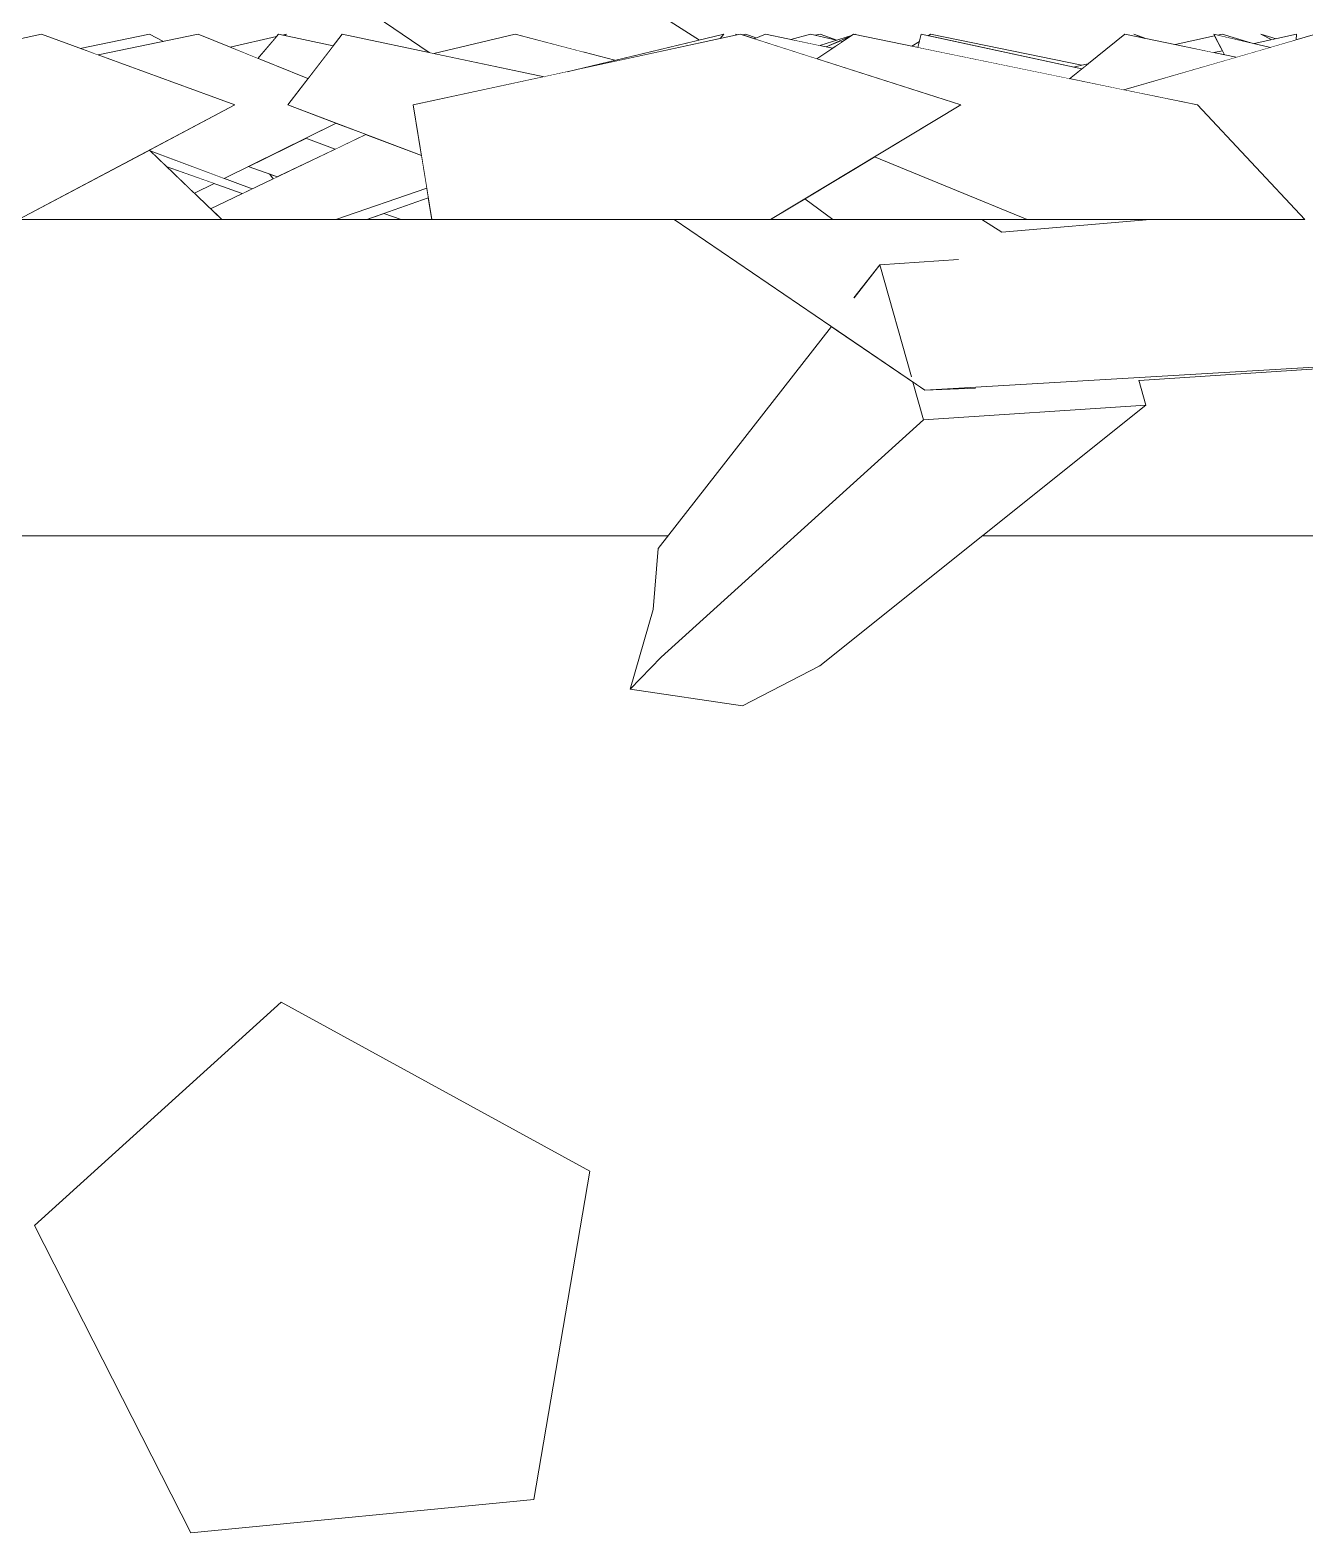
# Model space of a CAD drawing. Header units: millimetres. Extents: x -9413 to 8527, y -300 to 11224.
# Drawn here: x -6951.9 to -6632.5, y 750.2 to 1126.7 of the extents above; entities that cross this region are included whole.
import ezdxf

# ---------------------------------------------------------------- set-up
doc = ezdxf.new("R2010")
doc.units = ezdxf.units.MM
doc.header["$MEASUREMENT"] = 0
doc.linetypes.add('Wipeout_Contour', pattern=[1000, 0, -1000])
doc.layers.add('Interior - Furniture', color=7, linetype='Continuous')
doc.layers.add('Structural - Bearing', color=7, linetype='Continuous')
doc.layers.add('Interior - Furniture _Pen_No__4', color=7, linetype='Continuous', lineweight=20, true_color=0x029e21)
doc.layers.add('Structural - Bearing_Pen_No__87', color=7, linetype='Continuous', lineweight=20, true_color=0x6a6a6a)

# ---------------------------------------------------------------- blocks, each defined once
blk = doc.blocks.new('Section Elem_26_6')
at = {"layer": 'Structural - Bearing_Pen_No__87', "linetype": 'Continuous'}
for p, q in [((-6792.05, 1000), (-7472.19, 1000)), ((-6555.53, 1000), (-6713.25, 1000))]:
    blk.add_line(p, q, dxfattribs=at)
blk = doc.blocks.new('Section Elem_40_6')
at = {"color": 254, "linetype": 'Wipeout_Contour', "lineweight": 0, "ltscale": 41689.301586}
blk.add_wipeout([(-6873.79, 1181.18), (-6906.17, 1158.05), (-6851.89, 1121.07), (-6850.67, 1120.82), (-6830.32, 1125.65), (-6813.2, 1121.17)], dxfattribs=at).dxf.layer = 'Interior - Furniture'
at = {"color": 254, "linetype": 'Wipeout_Contour', "lineweight": 0, "ltscale": 20253.753153}
blk.add_wipeout([(-6727.71, 1036.49), (-6570.24, 1045.81), (-6708.38, 1076.06)], dxfattribs=at).dxf.layer = 'Interior - Furniture'
at = {"color": 254, "linetype": 'Wipeout_Contour', "lineweight": 0, "ltscale": 20535.713504}
blk.add_wipeout([(-6794.54, 996.81), (-6793.79, 969.62), (-6728.05, 1029.1)], dxfattribs=at).dxf.layer = 'Interior - Furniture'
at = {"color": 254, "linetype": 'Wipeout_Contour', "lineweight": 0, "ltscale": 27653.087398}
blk.add_wipeout([(-6784.13, 1124.2), (-6873.79, 1181.18), (-6813.2, 1121.17), (-6805.38, 1119.12)], dxfattribs=at).dxf.layer = 'Interior - Furniture'
at = {"color": 254, "linetype": 'Wipeout_Contour', "lineweight": 0, "ltscale": 26829.63766}
blk.add_wipeout([(-6708.38, 1076.06), (-6570.24, 1045.81), (-6535.9, 1079.25), (-6671.25, 1079.25)], dxfattribs=at).dxf.layer = 'Interior - Furniture'
at = {"layer": 'Interior - Furniture _Pen_No__4', "linetype": 'Continuous'}
for p, q in [((-6784.13, 1124.2), (-6873.79, 1181.18)), ((-6851.89, 1121.07), (-6906.17, 1158.05)), ((-6708.38, 1076.06), (-6713.39, 1079.25)), ((-6671.25, 1079.25), (-6708.38, 1076.06))]:
    blk.add_line(p, q, dxfattribs=at)
at = {"color": 254, "linetype": 'Wipeout_Contour', "lineweight": 0, "ltscale": 40416.122538}
blk.add_wipeout([(-6727.71, 1036.49), (-6715.08, 1037.02), (-6674.05, 1039.02), (-6674.01, 1038.88), (-6570.17, 1045.71), (-6570.24, 1045.81)], dxfattribs=at).dxf.layer = 'Interior - Furniture'
at = {"color": 254, "linetype": 'Wipeout_Contour', "lineweight": 0, "ltscale": 20539.045176}
blk.add_wipeout([(-6790.49, 1079.25), (-6727.71, 1036.49), (-6770.88, 1079.25)], dxfattribs=at).dxf.layer = 'Interior - Furniture'
at = {"color": 254, "linetype": 'Wipeout_Contour', "lineweight": 0, "ltscale": 27317.193625}
blk.add_wipeout([(-6751.08, 1052.41), (-6794.54, 996.81), (-6728.05, 1029.1), (-6730.7, 1038.53)], dxfattribs=at).dxf.layer = 'Interior - Furniture'
at = {"color": 254, "linetype": 'Wipeout_Contour', "lineweight": 0, "ltscale": 20462.113241}
blk.add_wipeout([(-6738.97, 1067.91), (-6745.43, 1059.64), (-6731.07, 1039.85)], dxfattribs=at).dxf.layer = 'Interior - Furniture'
at = {"color": 254, "linetype": 'Wipeout_Contour', "lineweight": 0, "ltscale": 20437.086241}
blk.add_wipeout([(-6793.79, 969.62), (-6754.02, 967.41), (-6672.29, 1032.74)], dxfattribs=at).dxf.layer = 'Interior - Furniture'
at = {"color": 254, "linetype": 'Wipeout_Contour', "lineweight": 0, "ltscale": 20437.792032}
blk.add_wipeout([(-6738.97, 1067.91), (-6731.07, 1039.85), (-6719.31, 1069.19)], dxfattribs=at).dxf.layer = 'Interior - Furniture'
at = {"color": 254, "linetype": 'Wipeout_Contour', "lineweight": 0, "ltscale": 20420.770926}
blk.add_wipeout([(-6728.05, 1029.1), (-6793.79, 969.62), (-6672.29, 1032.74)], dxfattribs=at).dxf.layer = 'Interior - Furniture'
at = {"layer": 'Interior - Furniture _Pen_No__4', "linetype": 'Continuous'}
for q in [(-6719.29, 1069.19), (-6745.44, 1059.63)]:
    blk.add_line((-6738.97, 1067.91), q, dxfattribs=at)
at = {"color": 254, "linetype": 'Wipeout_Contour', "lineweight": 0, "ltscale": 40724.069312}
blk.add_wipeout([(-6727.71, 1036.49), (-6730.7, 1038.53), (-6728.05, 1029.1), (-6672.29, 1032.74), (-6674.05, 1039.02), (-6715.08, 1037.02)], dxfattribs=at).dxf.layer = 'Interior - Furniture'
at = {"color": 254, "linetype": 'Wipeout_Contour', "lineweight": 0, "ltscale": 20598.335877}
blk.add_wipeout([(-6793.79, 969.62), (-6795.78, 981.52), (-6801.54, 961.56)], dxfattribs=at).dxf.layer = 'Interior - Furniture'
at = {"layer": 'Interior - Furniture _Pen_No__4', "linetype": 'Continuous'}
for p, q in [((-6727.71, 1036.49), (-6790.49, 1079.25)), ((-6731.06, 1039.81), (-6738.97, 1067.91)), ((-6570.24, 1045.81), (-6727.71, 1036.49)), ((-6570.17, 1045.71), (-6674.01, 1038.88)), ((-6728.05, 1029.1), (-6730.7, 1038.53)), ((-6727.65, 1036.5), (-6727.71, 1036.49)), ((-6715.03, 1037.02), (-6727.65, 1036.49)), ((-6674.05, 1039.02), (-6672.29, 1032.74)), ((-6672.29, 1032.74), (-6728.05, 1029.1))]:
    blk.add_line(p, q, dxfattribs=at)
at = {"color": 254, "linetype": 'Wipeout_Contour', "lineweight": 0, "ltscale": 20596.31836}
blk.add_wipeout([(-6795.78, 981.52), (-6793.79, 969.62), (-6794.54, 996.81)], dxfattribs=at).dxf.layer = 'Interior - Furniture'
at = {"color": 254, "linetype": 'Wipeout_Contour', "lineweight": 0, "ltscale": 20532.907776}
blk.add_wipeout([(-6754.02, 967.41), (-6801.54, 961.56), (-6773.36, 957.42)], dxfattribs=at).dxf.layer = 'Interior - Furniture'
at = {"layer": 'Interior - Furniture _Pen_No__4', "linetype": 'Continuous'}
for p, q in [((-6751.08, 1052.41), (-6794.54, 996.81)), ((-6794.54, 996.81), (-6795.78, 981.52))]:
    blk.add_line(p, q, dxfattribs=at)
at = {"color": 254, "linetype": 'Wipeout_Contour', "lineweight": 0, "ltscale": 20554.465975}
blk.add_wipeout([(-6801.54, 961.56), (-6754.02, 967.41), (-6793.79, 969.62)], dxfattribs=at).dxf.layer = 'Interior - Furniture'
at = {"layer": 'Interior - Furniture _Pen_No__4', "linetype": 'Continuous'}
for p, q in [((-6672.29, 1032.74), (-6754.02, 967.41)), ((-6728.05, 1029.1), (-6793.79, 969.62)), ((-6801.54, 961.56), (-6795.78, 981.52)), ((-6793.79, 969.62), (-6801.54, 961.56)), ((-6754.02, 967.41), (-6773.36, 957.42)), ((-6773.36, 957.42), (-6801.54, 961.56))]:
    blk.add_line(p, q, dxfattribs=at)
blk = doc.blocks.new('Section Elem_41_6')
at = {"color": 254, "linetype": 'Wipeout_Contour', "lineweight": 0, "ltscale": 20603.092166}
blk.add_wipeout([(-6774.58, 1125.51), (-6775.1, 1125.65), (-6774.81, 1125.47)], dxfattribs=at).dxf.layer = 'Interior - Furniture'
at = {"color": 254, "linetype": 'Wipeout_Contour', "lineweight": 0, "ltscale": 20207.854289}
blk.add_wipeout([(-6643.53, 1125.65), (-6640.72, 1124.28), (-6639.69, 1124.51)], dxfattribs=at).dxf.layer = 'Interior - Furniture'
at = {"color": 254, "linetype": 'Wipeout_Contour', "lineweight": 0, "ltscale": 34628.552524}
blk.add_wipeout([(-6825.66, 758.64), (-6811.65, 840.82), (-6888.99, 883.22), (-6950.75, 827.22), (-6911.62, 750.23)], dxfattribs=at).dxf.layer = 'Interior - Furniture'
at = {"layer": 'Interior - Furniture _Pen_No__4', "linetype": 'Continuous'}
for p, q in [((-6774.81, 1125.47), (-6775.1, 1125.65)), ((-6775.1, 1125.65), (-6774.58, 1125.51)), ((-6639.69, 1124.51), (-6643.53, 1125.65)), ((-6643.53, 1125.65), (-6640.72, 1124.28)), ((-6888.99, 883.22), (-6950.75, 827.22)), ((-6811.65, 840.82), (-6888.99, 883.22)), ((-6825.66, 758.64), (-6811.65, 840.82)), ((-6950.75, 827.22), (-6911.62, 750.23)), ((-6911.62, 750.23), (-6825.66, 758.64))]:
    blk.add_line(p, q, dxfattribs=at)
blk = doc.blocks.new('Section Elem_42_6')
at = {"color": 254, "linetype": 'Wipeout_Contour', "lineweight": 0, "ltscale": 41681.191672}
blk.add_wipeout([(-6873.69, 1125.65), (-6887.32, 1107.93), (-6853.82, 1095.28), (-6855.87, 1107.93), (-6852, 1108.76), (-6823.08, 1115.02)], dxfattribs=at).dxf.layer = 'Interior - Furniture'
at = {"color": 254, "linetype": 'Wipeout_Contour', "lineweight": 0, "ltscale": 27976.609563}
blk.add_wipeout([(-6921.81, 1096.42), (-6917.76, 1092.55), (-6898.7, 1085.74), (-6896.23, 1086.91)], dxfattribs=at).dxf.layer = 'Interior - Furniture'
at = {"color": 254, "linetype": 'Wipeout_Contour', "lineweight": 0, "ltscale": 27764.364876}
blk.add_wipeout([(-6863.23, 1080.75), (-6858.89, 1079.25), (-6851.21, 1079.25), (-6852.09, 1084.68)], dxfattribs=at).dxf.layer = 'Interior - Furniture'
at = {"color": 254, "linetype": 'Wipeout_Contour', "lineweight": 0, "ltscale": 20532.548007}
blk.add_wipeout([(-6766.37, 1079.25), (-6750.76, 1079.25), (-6757.73, 1084.44)], dxfattribs=at).dxf.layer = 'Interior - Furniture'
at = {"color": 254, "linetype": 'Wipeout_Contour', "lineweight": 0, "ltscale": 47581.967828}
blk.add_wipeout([(-6754.74, 1119.5), (-6718.65, 1107.93), (-6740.27, 1094.93), (-6702.03, 1079.25), (-6632.45, 1079.25), (-6659.4, 1107.93), (-6745.6, 1125.65)], dxfattribs=at).dxf.layer = 'Interior - Furniture'
at = {"color": 254, "linetype": 'Wipeout_Contour', "lineweight": 0, "ltscale": 27891.192867}
blk.add_wipeout([(-6897.19, 1092.49), (-6889.86, 1089.95), (-6875.47, 1096.82), (-6882.78, 1099.6)], dxfattribs=at).dxf.layer = 'Interior - Furniture'
at = {"color": 254, "linetype": 'Wipeout_Contour', "lineweight": 0, "ltscale": 21034.040242}
blk.add_wipeout([(-6921.98, 1096.59), (-6954.76, 1079.25), (-6903.82, 1079.25)], dxfattribs=at).dxf.layer = 'Interior - Furniture'
at = {"color": 254, "linetype": 'Wipeout_Contour', "lineweight": 0, "ltscale": 20842.761014}
blk.add_wipeout([(-6867.47, 1079.25), (-6858.89, 1079.25), (-6863.23, 1080.75)], dxfattribs=at).dxf.layer = 'Interior - Furniture'
at = {"color": 254, "linetype": 'Wipeout_Contour', "lineweight": 0, "ltscale": 35305.370517}
blk.add_wipeout([(-7036.82, 1079.25), (-6954.76, 1079.25), (-6900.54, 1107.93), (-6949.04, 1125.65), (-7033.26, 1107.93)], dxfattribs=at).dxf.layer = 'Interior - Furniture'
at = {"color": 254, "linetype": 'Wipeout_Contour', "lineweight": 0, "ltscale": 27381.019563}
blk.add_wipeout([(-6755.19, 1125.38), (-6749.84, 1124.14), (-6749.7, 1124.19), (-6753.9, 1125.65)], dxfattribs=at).dxf.layer = 'Interior - Furniture'
at = {"color": 254, "linetype": 'Wipeout_Contour', "lineweight": 0, "ltscale": 20302.983616}
blk.add_wipeout([(-6672.28, 1124.55), (-6675.36, 1125.65), (-6672.56, 1124.61)], dxfattribs=at).dxf.layer = 'Interior - Furniture'
at = {"color": 254, "linetype": 'Wipeout_Contour', "lineweight": 0, "ltscale": 20468.78089}
blk.add_wipeout([(-6730.93, 1122.64), (-6729.42, 1122.32), (-6729.05, 1123.85)], dxfattribs=at).dxf.layer = 'Interior - Furniture'
at = {"color": 254, "linetype": 'Wipeout_Contour', "lineweight": 0, "ltscale": 27005.10188}
blk.add_wipeout([(-6655.08, 1125.23), (-6664.98, 1123.04), (-6655.31, 1121.05), (-6653.12, 1121.53)], dxfattribs=at).dxf.layer = 'Interior - Furniture'
at = {"color": 254, "linetype": 'Wipeout_Contour', "lineweight": 0, "ltscale": 20343.900016}
blk.add_wipeout([(-6690.5, 1117.4), (-6688.39, 1116.95), (-6686.82, 1118.22)], dxfattribs=at).dxf.layer = 'Interior - Furniture'
at = {"color": 254, "linetype": 'Wipeout_Contour', "lineweight": 0, "ltscale": 27297.007795}
blk.add_wipeout([(-6757.73, 1084.44), (-6750.76, 1079.25), (-6702.03, 1079.25), (-6740.27, 1094.93)], dxfattribs=at).dxf.layer = 'Interior - Furniture'
at = {"color": 254, "linetype": 'Wipeout_Contour', "lineweight": 0, "ltscale": 20929.679494}
blk.add_wipeout([(-6889.86, 1089.95), (-6891.88, 1090.65), (-6890.96, 1089.43)], dxfattribs=at).dxf.layer = 'Interior - Furniture'
at = {"layer": 'Interior - Furniture _Pen_No__4', "linetype": 'Continuous'}
blk.add_line((-6949.04, 1125.65), (-7033.26, 1107.93), dxfattribs=at)
at = {"color": 254, "linetype": 'Wipeout_Contour', "lineweight": 0, "ltscale": 28076.220291}
blk.add_wipeout([(-6921.97, 1125.65), (-6939.3, 1122.09), (-6934.81, 1120.45), (-6918.42, 1123.86)], dxfattribs=at).dxf.layer = 'Interior - Furniture'
at = {"color": 254, "linetype": 'Wipeout_Contour', "lineweight": 0, "ltscale": 27414.093602}
blk.add_wipeout([(-6767.58, 1125.65), (-6770.47, 1124.54), (-6754.74, 1119.5), (-6750.81, 1122.15)], dxfattribs=at).dxf.layer = 'Interior - Furniture'
at = {"color": 254, "linetype": 'Wipeout_Contour', "lineweight": 0, "ltscale": 27204.388674}
blk.add_wipeout([(-6726.25, 1125.65), (-6726.84, 1125.27), (-6690.5, 1117.4), (-6688.38, 1117.87)], dxfattribs=at).dxf.layer = 'Interior - Furniture'
at = {"color": 254, "linetype": 'Wipeout_Contour', "lineweight": 0, "ltscale": 20236.516731}
blk.add_wipeout([(-6654.27, 1125.41), (-6646.02, 1123.5), (-6653.18, 1125.65)], dxfattribs=at).dxf.layer = 'Interior - Furniture'
at = {"color": 254, "linetype": 'Wipeout_Contour', "lineweight": 0, "ltscale": 20242.620913}
blk.add_wipeout([(-6655.31, 1121.05), (-6652.57, 1120.48), (-6653.12, 1121.53)], dxfattribs=at).dxf.layer = 'Interior - Furniture'
at = {"color": 254, "linetype": 'Wipeout_Contour', "lineweight": 0, "ltscale": 34408.386342}
blk.add_wipeout([(-6773.95, 1125.65), (-6855.87, 1107.93), (-6851.21, 1079.25), (-6766.37, 1079.25), (-6718.65, 1107.93)], dxfattribs=at).dxf.layer = 'Interior - Furniture'
at = {"color": 254, "linetype": 'Wipeout_Contour', "lineweight": 0, "ltscale": 26933.616716}
blk.add_wipeout([(-6634.54, 1125.65), (-6645.15, 1123.3), (-6641.1, 1122.36), (-6634.65, 1124.24)], dxfattribs=at).dxf.layer = 'Interior - Furniture'
at = {"layer": 'Interior - Furniture _Pen_No__4', "linetype": 'Continuous'}
for p, q in [((-6766.37, 1079.25), (-6718.65, 1107.93)), ((-6740.27, 1094.93), (-6702.03, 1079.25)), ((-6750.76, 1079.25), (-6757.73, 1084.44)), ((-6766.37, 1079.25), (-6750.76, 1079.25)), ((-6750.76, 1079.25), (-6702.03, 1079.25))]:
    blk.add_line(p, q, dxfattribs=at)
at = {"color": 254, "linetype": 'Wipeout_Contour', "lineweight": 0, "ltscale": 34582.910289}
blk.add_wipeout([(-6830.32, 1125.65), (-6850.67, 1120.82), (-6823.08, 1115.02), (-6817.33, 1116.27), (-6805.38, 1119.12)], dxfattribs=at).dxf.layer = 'Interior - Furniture'
at = {"color": 254, "linetype": 'Wipeout_Contour', "lineweight": 0, "ltscale": 27457.855173}
blk.add_wipeout([(-6772.53, 1125.65), (-6773.39, 1125.47), (-6770.47, 1124.54), (-6770.02, 1124.71)], dxfattribs=at).dxf.layer = 'Interior - Furniture'
at = {"color": 254, "linetype": 'Wipeout_Contour', "lineweight": 0, "ltscale": 53698.885694}
blk.add_wipeout([(-6629.77, 1125.65), (-6677.82, 1111.71), (-6659.4, 1107.93), (-6632.45, 1079.25), (-6562.87, 1079.25), (-6560.71, 1084.31), (-6625.69, 1107.93), (-6620.93, 1123.67)], dxfattribs=at).dxf.layer = 'Interior - Furniture'
at = {"color": 254, "linetype": 'Wipeout_Contour', "lineweight": 0, "ltscale": 27370.87184}
blk.add_wipeout([(-6746.05, 1125.35), (-6754.01, 1122.81), (-6752.45, 1122.49), (-6746.49, 1125.05)], dxfattribs=at).dxf.layer = 'Interior - Furniture'
at = {"color": 254, "linetype": 'Wipeout_Contour', "lineweight": 0, "ltscale": 27787.053351}
blk.add_wipeout([(-6852.49, 1087.11), (-6875.23, 1079.25), (-6867.47, 1079.25), (-6852.09, 1084.68)], dxfattribs=at).dxf.layer = 'Interior - Furniture'
at = {"layer": 'Interior - Furniture _Pen_No__4', "linetype": 'Continuous'}
for p, q in [((-6830.32, 1125.65), (-6850.67, 1120.82)), ((-6772.53, 1125.65), (-6773.39, 1125.47)), ((-6770.02, 1124.71), (-6772.53, 1125.65)), ((-6767.58, 1125.65), (-6770.47, 1124.54)), ((-6634.65, 1124.24), (-6634.54, 1125.65)), ((-6632.45, 1079.25), (-6659.4, 1107.93)), ((-6702.03, 1079.25), (-6632.45, 1079.25))]:
    blk.add_line(p, q, dxfattribs=at)
at = {"color": 254, "linetype": 'Wipeout_Contour', "lineweight": 0, "ltscale": 20651.116698}
blk.add_wipeout([(-6778.06, 1125.65), (-6817.33, 1116.27), (-6778.93, 1124.58)], dxfattribs=at).dxf.layer = 'Interior - Furniture'
at = {"color": 254, "linetype": 'Wipeout_Contour', "lineweight": 0, "ltscale": 27393.142266}
blk.add_wipeout([(-6756.36, 1125.65), (-6761.24, 1124.33), (-6754.01, 1122.81), (-6749.84, 1124.14)], dxfattribs=at).dxf.layer = 'Interior - Furniture'
at = {"color": 254, "linetype": 'Wipeout_Contour', "lineweight": 0, "ltscale": 20515.083087}
blk.add_wipeout([(-6745.29, 1125.59), (-6745.26, 1125.58), (-6745.1, 1125.65)], dxfattribs=at).dxf.layer = 'Interior - Furniture'
at = {"color": 254, "linetype": 'Wipeout_Contour', "lineweight": 0, "ltscale": 27068.057652}
blk.add_wipeout([(-6691.42, 1114.51), (-6677.82, 1111.71), (-6649.66, 1119.88), (-6677.6, 1125.65)], dxfattribs=at).dxf.layer = 'Interior - Furniture'
at = {"color": 254, "linetype": 'Wipeout_Contour', "lineweight": 0, "ltscale": 41772.476556}
blk.add_wipeout([(-6906.64, 1081.94), (-6903.82, 1079.25), (-6875.23, 1079.25), (-6852.49, 1087.11), (-6853.82, 1095.28), (-6867.72, 1100.53)], dxfattribs=at).dxf.layer = 'Interior - Furniture'
at = {"layer": 'Interior - Furniture _Pen_No__4', "linetype": 'Continuous'}
for p, q in [((-6773.95, 1125.65), (-6855.87, 1107.93)), ((-6805.38, 1119.12), (-6830.32, 1125.65)), ((-6778.06, 1125.65), (-6817.33, 1116.27)), ((-6778.93, 1124.58), (-6778.06, 1125.65)), ((-6756.36, 1125.65), (-6761.24, 1124.33)), ((-6745.1, 1125.65), (-6745.29, 1125.59)), ((-6745.26, 1125.58), (-6745.1, 1125.65)), ((-6672.28, 1124.55), (-6675.36, 1125.65)), ((-6675.36, 1125.65), (-6672.56, 1124.61)), ((-6855.87, 1107.93), (-6851.21, 1079.25)), ((-6875.23, 1079.25), (-6852.49, 1087.11)), ((-6867.47, 1079.25), (-6852.09, 1084.68)), ((-6863.23, 1080.75), (-6858.89, 1079.25)), ((-6954.76, 1079.25), (-6903.82, 1079.25)), ((-6903.82, 1079.25), (-6875.23, 1079.25)), ((-6875.23, 1079.25), (-6867.47, 1079.25)), ((-6867.47, 1079.25), (-6858.89, 1079.25)), ((-6858.89, 1079.25), (-6851.21, 1079.25)), ((-6851.21, 1079.25), (-6766.37, 1079.25))]:
    blk.add_line(p, q, dxfattribs=at)
at = {"color": 254, "linetype": 'Wipeout_Contour', "lineweight": 0, "ltscale": 27209.030423}
blk.add_wipeout([(-6729.42, 1122.32), (-6691.42, 1114.51), (-6688.39, 1116.95), (-6728.61, 1125.65)], dxfattribs=at).dxf.layer = 'Interior - Furniture'
at = {"color": 254, "linetype": 'Wipeout_Contour', "lineweight": 0, "ltscale": 26974.194257}
blk.add_wipeout([(-6655.31, 1125.65), (-6652.57, 1120.48), (-6649.66, 1119.88), (-6641.1, 1122.36)], dxfattribs=at).dxf.layer = 'Interior - Furniture'
at = {"color": 254, "linetype": 'Wipeout_Contour', "lineweight": 0, "ltscale": 27372.073611}
blk.add_wipeout([(-6749.04, 1123.96), (-6752.45, 1122.49), (-6750.81, 1122.15), (-6748.35, 1123.8)], dxfattribs=at).dxf.layer = 'Interior - Furniture'
at = {"color": 254, "linetype": 'Wipeout_Contour', "lineweight": 0, "ltscale": 20990.031926}
blk.add_wipeout([(-6905.76, 1088.26), (-6917.76, 1092.55), (-6910.7, 1085.82)], dxfattribs=at).dxf.layer = 'Interior - Furniture'
at = {"layer": 'Interior - Furniture _Pen_No__4', "linetype": 'Continuous'}
for p, q in [((-6718.65, 1107.93), (-6773.95, 1125.65)), ((-6750.81, 1122.15), (-6767.58, 1125.65)), ((-6749.84, 1124.14), (-6756.36, 1125.65)), ((-6753.9, 1125.65), (-6755.19, 1125.38)), ((-6745.6, 1125.65), (-6754.74, 1119.5)), ((-6749.7, 1124.19), (-6753.9, 1125.65)), ((-6659.4, 1107.93), (-6745.6, 1125.65)), ((-6728.61, 1125.65), (-6729.42, 1122.32)), ((-6688.39, 1116.95), (-6728.61, 1125.65)), ((-6726.25, 1125.65), (-6726.84, 1125.27)), ((-6688.38, 1117.87), (-6726.25, 1125.65)), ((-6677.6, 1125.65), (-6691.42, 1114.51)), ((-6629.77, 1125.65), (-6677.82, 1111.71)), ((-6649.66, 1119.88), (-6677.6, 1125.65)), ((-6641.1, 1122.36), (-6655.31, 1125.65)), ((-6655.31, 1125.65), (-6652.57, 1120.48)), ((-6653.18, 1125.65), (-6654.27, 1125.41)), ((-6646.02, 1123.5), (-6653.18, 1125.65)), ((-6634.54, 1125.65), (-6645.15, 1123.3)), ((-6746.05, 1125.35), (-6754.01, 1122.81)), ((-6752.45, 1122.49), (-6746.49, 1125.05)), ((-6748.35, 1123.8), (-6749.04, 1123.96)), ((-6729.05, 1123.85), (-6730.93, 1122.64)), ((-6655.08, 1125.23), (-6664.98, 1123.04)), ((-6686.82, 1118.22), (-6690.5, 1117.4)), ((-6653.12, 1121.53), (-6655.31, 1121.05))]:
    blk.add_line(p, q, dxfattribs=at)
at = {"color": 254, "linetype": 'Wipeout_Contour', "lineweight": 0, "ltscale": 62930.664024}
blk.add_wipeout([(-6909.79, 1125.65), (-6934.81, 1120.45), (-6900.54, 1107.93), (-6921.98, 1096.59), (-6921.81, 1096.42), (-6903.22, 1089.51), (-6875.19, 1103.35), (-6887.32, 1107.93), (-6882.24, 1114.53)], dxfattribs=at).dxf.layer = 'Interior - Furniture'
at = {"layer": 'Interior - Furniture _Pen_No__4', "linetype": 'Continuous'}
for p, q in [((-6921.97, 1125.65), (-6939.3, 1122.09)), ((-6909.79, 1125.65), (-6934.81, 1120.45)), ((-6918.42, 1123.86), (-6921.97, 1125.65)), ((-6823.08, 1115.02), (-6873.69, 1125.65)), ((-6954.76, 1079.25), (-6900.54, 1107.93)), ((-6903.82, 1079.25), (-6921.98, 1096.59)), ((-6896.23, 1086.91), (-6921.81, 1096.42)), ((-6917.76, 1092.55), (-6898.7, 1085.74)), ((-6897.19, 1092.49), (-6889.86, 1089.95)), ((-6910.7, 1085.82), (-6905.76, 1088.26)), ((-6891.88, 1090.65), (-6890.96, 1089.43))]:
    blk.add_line(p, q, dxfattribs=at)
at = {"color": 254, "linetype": 'Wipeout_Contour', "lineweight": 0, "ltscale": 27941.710702}
blk.add_wipeout([(-6890.13, 1125.08), (-6901.7, 1122.38), (-6894.78, 1119.59), (-6891.34, 1123.64)], dxfattribs=at).dxf.layer = 'Interior - Furniture'
at = {"color": 254, "linetype": 'Wipeout_Contour', "lineweight": 0, "ltscale": 27850.9534}
blk.add_wipeout([(-6875.19, 1103.35), (-6882.78, 1099.6), (-6875.47, 1096.82), (-6867.72, 1100.53)], dxfattribs=at).dxf.layer = 'Interior - Furniture'
at = {"layer": 'Interior - Furniture _Pen_No__4', "linetype": 'Continuous'}
for p, q in [((-6900.54, 1107.93), (-6949.04, 1125.65)), ((-6887.32, 1107.93), (-6853.82, 1095.28)), ((-6903.22, 1089.51), (-6875.19, 1103.35)), ((-6867.72, 1100.53), (-6906.64, 1081.94)), ((-6882.78, 1099.6), (-6875.47, 1096.82))]:
    blk.add_line(p, q, dxfattribs=at)
at = {"color": 254, "linetype": 'Wipeout_Contour', "lineweight": 0, "ltscale": 20938.428902}
blk.add_wipeout([(-6887.67, 1125.65), (-6888.6, 1125.43), (-6887.89, 1125.28)], dxfattribs=at).dxf.layer = 'Interior - Furniture'
at = {"color": 254, "linetype": 'Wipeout_Contour', "lineweight": 0, "ltscale": 27904.924761}
blk.add_wipeout([(-6894.78, 1119.59), (-6882.24, 1114.53), (-6875.9, 1122.78), (-6889.64, 1125.65)], dxfattribs=at).dxf.layer = 'Interior - Furniture'
at = {"layer": 'Interior - Furniture _Pen_No__4', "linetype": 'Continuous'}
for p, q in [((-6882.24, 1114.53), (-6909.79, 1125.65)), ((-6889.64, 1125.65), (-6894.78, 1119.59)), ((-6875.9, 1122.78), (-6889.64, 1125.65)), ((-6887.67, 1125.65), (-6888.6, 1125.43)), ((-6887.89, 1125.28), (-6887.67, 1125.65)), ((-6873.69, 1125.65), (-6887.32, 1107.93)), ((-6890.13, 1125.08), (-6901.7, 1122.38))]:
    blk.add_line(p, q, dxfattribs=at)

msp = doc.modelspace()

# ---------------------------------------------------------------- block references
at = {"layer": 'Structural - Bearing'}
msp.add_blockref('Section Elem_26_6', (0, 0), dxfattribs=at)

# ---------------------------------------------------------------- next in the draw order: block references
at = {"layer": 'Interior - Furniture'}
msp.add_blockref('Section Elem_40_6', (0, 0), dxfattribs=at)

# ---------------------------------------------------------------- next in the draw order: block references
msp.add_blockref('Section Elem_41_6', (0, 0), dxfattribs=at)

# ---------------------------------------------------------------- next in the draw order: block references
msp.add_blockref('Section Elem_42_6', (0, 0), dxfattribs=at)

doc.saveas('drawing.dxf')
